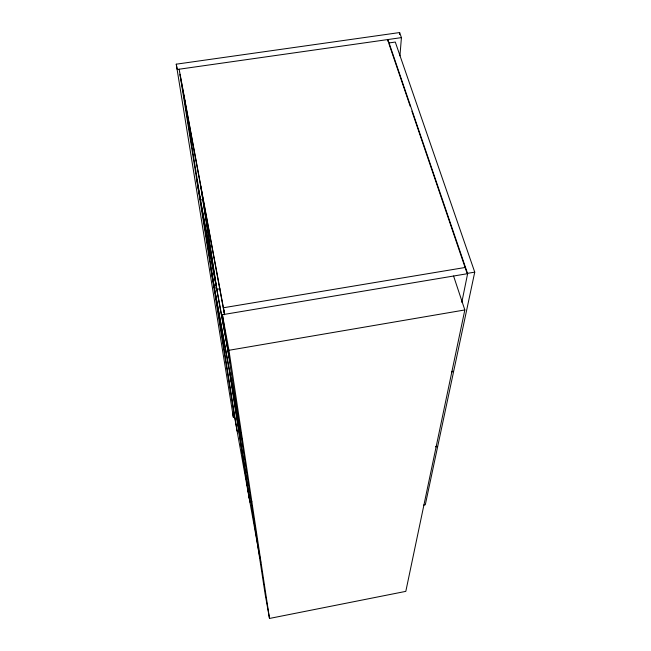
<?xml version="1.0" encoding="UTF-8"?>
<svg xmlns="http://www.w3.org/2000/svg" width="651" height="651" viewBox="0 0 651 651"><rect width="100%" height="100%" fill="white"/><g stroke="black" fill="none" stroke-linecap="round" stroke-linejoin="round"><path stroke-width="0.98" d="M387.768 41.322L387.89 39.54L467.63 273.672L461.811 302.333M399.486 34.576L399.641 32.55L176.258 64.18L233.383 417.413L232.651 413.328M399.934 55.831L401.423 37.62L399.641 32.55M453.584 276.024L464.83 309.949L405.809 591.368L269.498 618.45L265.209 594.566L222.398 314.71L467.63 273.672M388.696 42.99L395.287 42.055L474.742 272.134L453.69 371.168L451.81 371.501M423.581 505.103L425.298 504.777L437.684 446.496L435.763 446.855M251.937 501.775L249.935 502.149L230.527 377.189M435.82 446.553L437.749 446.204L453.609 371.558L451.729 371.892M238.836 430.783L237.119 431.092L215.457 294.472M269.498 618.45L228.949 350.287L464.83 309.949M465.498 267.423L223.407 307.76L224.457 314.742M467.109 273.412L474.742 272.134M216.254 287.848L214.448 288.149L201.745 208.027M219.867 288.8L216.873 289.296L201.664 191.443M203.088 199.588L200.467 199.995L183.989 96.063M401.423 37.62L177.235 69.486L176.258 64.18M389.021 43.951L410.26 106.357M411.896 111.158L466.783 272.452M224.628 314.335L179.147 69.209L234.45 416.526M179.985 74.499L224.09 312.317M222.398 314.71L228.949 350.287M196.716 179.554L228.786 354.177M229.152 356.17L229.518 358.164M197.367 183.639L229.445 358.994M229.836 360.491L230.177 362.981M210.948 268.953L240.488 430.962M240.846 432.964L241.212 434.966M211.469 272.183L241.814 439.165M234.124 414.484L260.034 558.371M260.392 560.365L260.75 562.366M200.63 185.869L215.912 284.096M229.657 372.405L249.203 498.072"/></g></svg>
